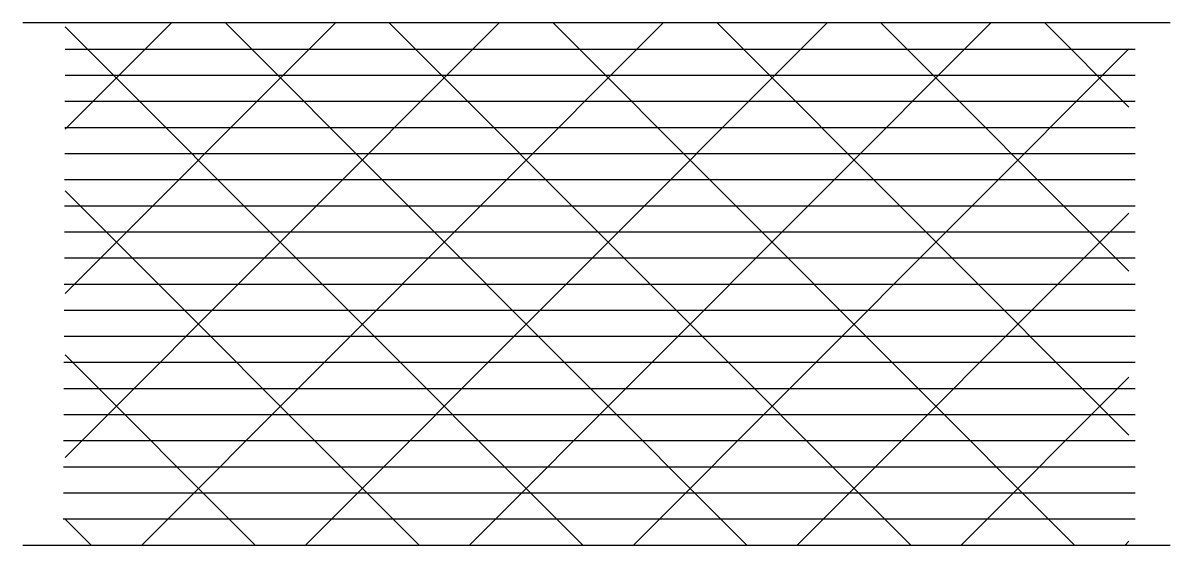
# Model space of a CAD drawing. Extents: x 57.2 to 68.2, y 110.2 to 115.2.
import ezdxf

# ---------------------------------------------------------------- set-up
doc = ezdxf.new("R2010")
doc.units = 0
doc.header["$LTSCALE"] = 10
doc.header["$MEASUREMENT"] = 0
doc.layers.get('0').update_dxf_attribs({"linetype": 'CONTINUOUS'})
doc.layers.add('GROEN', color=3, linetype='CONTINUOUS')
doc.layers.add('VEILIG', color=7, linetype='CONTINUOUS')

# ---------------------------------------------------------------- blocks, each defined once
blk = doc.blocks.new('*X3')
at = {"color": 0}
for p, q in [((57.656, 111.089), (61.817, 115.25)), ((57.656, 112.66), (60.246, 115.25)), ((57.656, 114.232), (58.674, 115.25)), ((62.62, 110.25), (57.656, 115.214)), ((58.389, 110.25), (63.389, 115.25)), ((64.191, 110.25), (59.191, 115.25)), ((59.961, 110.25), (64.961, 115.25)), ((65.763, 110.25), (60.763, 115.25)), ((61.532, 110.25), (66.532, 115.25)), ((67.335, 110.25), (62.335, 115.25)), ((67.854, 111.302), (63.906, 115.25)), ((67.854, 112.873), (65.478, 115.25)), ((67.854, 114.445), (67.049, 115.25)), ((63.104, 110.25), (67.854, 115.001)), ((61.048, 110.25), (57.656, 113.642)), ((64.675, 110.25), (67.854, 113.429)), ((59.477, 110.25), (57.656, 112.071)), ((66.247, 110.25), (67.854, 111.858)), ((57.905, 110.25), (57.656, 110.499)), ((67.818, 110.25), (67.854, 110.286))]:
    blk.add_line(p, q, dxfattribs=at)
blk = doc.blocks.new('*X4')
at = {"color": 0}
for p, q in [((57.655, 115), (67.914, 115)), ((57.654, 114.75), (67.914, 114.75)), ((57.653, 114.5), (67.914, 114.5)), ((57.652, 114.25), (67.914, 114.25)), ((57.651, 114), (67.914, 114)), ((57.65, 113.75), (67.914, 113.75)), ((57.649, 113.5), (67.914, 113.5)), ((57.648, 113.25), (67.914, 113.25)), ((57.647, 113), (67.914, 113)), ((57.646, 112.75), (67.914, 112.75)), ((57.645, 112.5), (67.914, 112.5)), ((57.644, 112.25), (67.914, 112.25)), ((57.643, 112), (67.914, 112)), ((57.642, 111.75), (67.914, 111.75)), ((57.641, 111.5), (67.914, 111.5)), ((57.64, 111.25), (67.914, 111.25)), ((57.639, 111), (67.914, 111)), ((57.638, 110.75), (67.914, 110.75)), ((57.637, 110.5), (67.914, 110.5))]:
    blk.add_line(p, q, dxfattribs=at)

msp = doc.modelspace()

# ---------------------------------------------------------------- linework, layer by layer
at = {"layer": 'VEILIG'}
for points in [[(68.25, 115.25), (57.25, 115.25)], [(57.25, 110.25), (68.25, 110.25)]]:
    msp.add_lwpolyline(points, dxfattribs=at)

# ---------------------------------------------------------------- block references
at = {"layer": 'GROEN'}
msp.add_blockref('*X4', (0, 0), dxfattribs=at)
at = {"layer": 'VEILIG'}
msp.add_blockref('*X3', (0, 0), dxfattribs=at)

doc.saveas('drawing.dxf')
